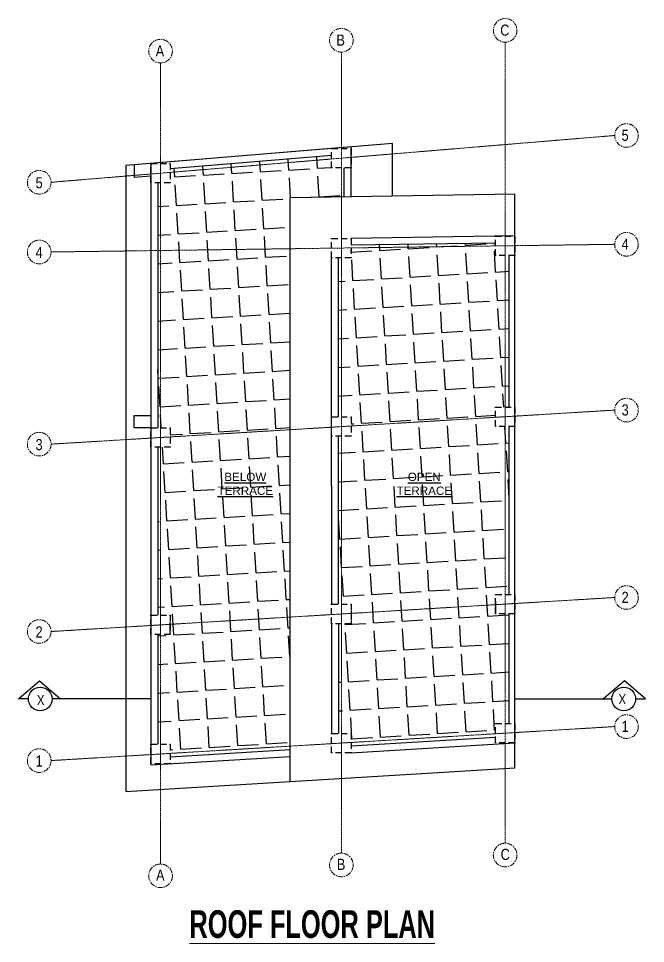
# Model space of a CAD drawing. Header units: inches. Extents: x -10117506 to -5032697, y -6529230 to -3253155.
# Drawn here: x -5058080 to -5057627, y -3254790 to -3254122 of the extents above; entities that cross this region are included whole.
import ezdxf

# ---------------------------------------------------------------- set-up
doc = ezdxf.new("R2010")
doc.units = ezdxf.units.IN
doc.header["$LTSCALE"] = 2
doc.header["$MEASUREMENT"] = 0
doc.linetypes.add('CENTER', pattern=[2, 1.25, -0.25, 0.25, -0.25])
doc.linetypes.add('HIDDEN', pattern=[0.375, 0.25, -0.125])
doc.layers.get('0').update_dxf_attribs({"linetype": 'CONTINUOUS'})
doc.layers.add('A-Hatch', color=7, linetype='CONTINUOUS')
for name, color, linetype, lineweight in [('Annotations-Bold.w', 177, 'CONTINUOUS', 13), ('TEXT', 181, 'CONTINUOUS', 25), ('Text-100.w', 254, 'CONTINUOUS', 9)]:
    doc.layers.add(name, color=color, linetype=linetype, lineweight=lineweight)
doc.styles.add('ARAIL', font='ARIALN.TTF')
doc.styles.add('Arial', font='arial.ttf', dxfattribs={"width": 0.8, "height": 12})
doc.styles.add('arial.', font='arial.ttf')
pattern_1 = [(3.45713447, (-9814.174, 1371.027), (-1.243724074, 20.587466465), [15, -5.625]), (93.45713447, (-9814.174, 1371.027), (-20.587466465, -1.243724074), [15, -5.625])]

msp = doc.modelspace()

# ---------------------------------------------------------------- hatches: boundary and pattern name
at = {"layer": 'A-Hatch', "ltscale": 0.5}
h = msp.add_hatch(dxfattribs=at)
h.set_pattern_fill('ANGLE', color=256, scale=75, angle=3.45713)
h.set_pattern_definition(pattern_1)
h.paths.add_polyline_path([(-5057979.18, -3254417.85), (-5057970.18, -3254417.85), (-5057970.18, -3254431.85), (-5057979.18, -3254431.85), (-5057979.18, -3254553.1), (-5057970.18, -3254553.1), (-5057970.18, -3254567.1), (-5057979.18, -3254567.1), (-5057979.18, -3254646.27), (-5057970.18, -3254646.27), (-5057970.18, -3254655.26), (-5057883.75, -3254650.06), (-5057883.75, -3254251.75), (-5057844.75, -3254251.15), (-5057844.75, -3254230.22), (-5057853.75, -3254230.22), (-5057853.75, -3254221.23), (-5057970.18, -3254230.91), (-5057970.18, -3254241.06), (-5057979.18, -3254241.06)])
h.paths.add_polyline_path([(-5057937.43, -3254469.07), (-5057894.38, -3254469.07), (-5057894.38, -3254446.61), (-5057937.43, -3254446.61)], flags=24)
h = msp.add_hatch(dxfattribs=at)
h.set_pattern_fill('ANGLE', color=256, scale=75, angle=3.45713)
h.set_pattern_definition(pattern_1)
h.paths.add_polyline_path([(-5057725.59, -3254293.46), (-5057735.59, -3254293.46), (-5057735.59, -3254284.46), (-5057839.75, -3254286.07), (-5057839.75, -3254295.07), (-5057848.75, -3254295.07), (-5057848.75, -3254409.97), (-5057839.75, -3254409.97), (-5057839.75, -3254423.97), (-5057848.75, -3254423.97), (-5057848.75, -3254545.22), (-5057839.75, -3254545.22), (-5057839.75, -3254559.22), (-5057848.75, -3254559.22), (-5057848.75, -3254638.42), (-5057839.75, -3254638.42), (-5057839.75, -3254647.45), (-5057735.59, -3254641.09), (-5057735.59, -3254631.25), (-5057725.59, -3254631.25), (-5057725.59, -3254552.08), (-5057735.59, -3254552.08), (-5057735.59, -3254543.06), (-5057735.59, -3254538.08), (-5057725.59, -3254538.08), (-5057725.59, -3254416.83), (-5057735.61, -3254416.83), (-5057735.61, -3254402.83), (-5057725.59, -3254402.83)])
h.paths.add_polyline_path([(-5057808.34, -3254469.07), (-5057765.29, -3254469.07), (-5057765.29, -3254446.61), (-5057808.34, -3254446.61)], flags=24)

# ---------------------------------------------------------------- linework, layer by layer
at = {"ltscale": 0.5}
for p, q in [((-5057809.75, -3254212.56), (-5058002.18, -3254228.55)), ((-5057809.75, -3254250.61), (-5057809.75, -3254212.56)), ((-5057839.75, -3254215.05), (-5057984.18, -3254227.06)), ((-5057839.75, -3254251.07), (-5057839.75, -3254215.05)), ((-5057984.18, -3254227.06), (-5057984.18, -3254661.11)), ((-5057853.75, -3254221.23), (-5057970.18, -3254230.91)), ((-5058002.18, -3254228.55), (-5058002.18, -3254680.23)), ((-5057996.18, -3254228.06), (-5057996.18, -3254237.09)), ((-5057844.75, -3254251.15), (-5057844.75, -3254230.22)), ((-5057984.18, -3254236.09), (-5057996.18, -3254237.09)), ((-5057979.18, -3254241.06), (-5057979.18, -3254417.85)), ((-5057721.59, -3254249.24), (-5057883.75, -3254251.75)), ((-5057883.75, -3254673.17), (-5057883.75, -3254251.75)), ((-5057721.59, -3254279.25), (-5057721.59, -3254249.24)), ((-5057721.59, -3254279.25), (-5057839.75, -3254281.07)), ((-5057730.59, -3254279.46), (-5057730.59, -3254279.25)), ((-5057721.59, -3254663.28), (-5057721.59, -3254279.25)), ((-5057735.59, -3254284.46), (-5057839.68, -3254286.07)), ((-5057725.59, -3254402.83), (-5057725.59, -3254293.46)), ((-5057721.45, -3254288.24), (-5057721.59, -3254288.25)), ((-5057853.75, -3254373.97), (-5057853.75, -3254295.07)), ((-5057848.75, -3254409.93), (-5057848.75, -3254295.07)), ((-5057853.75, -3254459.97), (-5057853.75, -3254373.97)), ((-5057996.18, -3254417.85), (-5057996.18, -3254408.85)), ((-5057996.18, -3254408.85), (-5057984.18, -3254408.85)), ((-5057984.18, -3254417.85), (-5057996.18, -3254417.85)), ((-5057725.59, -3254538.08), (-5057725.59, -3254416.83)), ((-5057848.75, -3254545.17), (-5057848.75, -3254423.97)), ((-5057979.18, -3254431.85), (-5057979.18, -3254553.1)), ((-5057853.75, -3254459.97), (-5057853.75, -3254545.22)), ((-5057735.59, -3254543.06), (-5057735.59, -3254552.08)), ((-5057725.59, -3254631.25), (-5057725.59, -3254552.08)), ((-5057970.18, -3254567.1), (-5057970.18, -3254558.08)), ((-5057853.75, -3254559.22), (-5057853.75, -3254638.42)), ((-5057848.75, -3254559.22), (-5057848.75, -3254638.42)), ((-5057979.18, -3254567.1), (-5057979.18, -3254646.27)), ((-5057839.75, -3254647.45), (-5057735.59, -3254641.09)), ((-5057839.75, -3254652.46), (-5057721.59, -3254645.25)), ((-5057970.18, -3254655.26), (-5057883.75, -3254650.06)), ((-5057984.18, -3254661.11), (-5057883.75, -3254655.09)), ((-5057883.75, -3254673.17), (-5057721.59, -3254663.28)), ((-5058002.18, -3254680.23), (-5057883.75, -3254673.17))]:
    msp.add_line(p, q, dxfattribs=at)
at = {"linetype": 'HIDDEN', "ltscale": 9}
msp.add_line((-5057839.75, -3254550.2), (-5057839.75, -3254559.22), dxfattribs=at)
for points in [[(-5057853.75, -3254216.22), (-5057839.75, -3254216.22), (-5057839.75, -3254230.22), (-5057853.75, -3254230.22)], [(-5057984.18, -3254227.06), (-5057970.18, -3254227.06), (-5057970.18, -3254241.06), (-5057984.18, -3254241.06)], [(-5057735.59, -3254279.46), (-5057721.59, -3254279.46), (-5057721.59, -3254293.46), (-5057735.59, -3254293.46)], [(-5057853.75, -3254281.07), (-5057839.75, -3254281.07), (-5057839.75, -3254295.07), (-5057853.75, -3254295.07)], [(-5057735.61, -3254402.83), (-5057721.61, -3254402.83), (-5057721.61, -3254416.83), (-5057735.61, -3254416.83)], [(-5057853.75, -3254409.97), (-5057839.75, -3254409.97), (-5057839.75, -3254423.97), (-5057853.75, -3254423.97)], [(-5057984.18, -3254417.85), (-5057970.18, -3254417.85), (-5057970.18, -3254431.85), (-5057984.18, -3254431.85)], [(-5057735.59, -3254538.08), (-5057721.59, -3254538.08), (-5057721.59, -3254552.08), (-5057735.59, -3254552.08)], [(-5057853.75, -3254545.22), (-5057839.75, -3254545.22), (-5057839.75, -3254559.22), (-5057853.75, -3254559.22)], [(-5057984.18, -3254553.1), (-5057970.18, -3254553.1), (-5057970.18, -3254567.1), (-5057984.18, -3254567.1)], [(-5057735.59, -3254631.25), (-5057721.59, -3254631.25), (-5057721.59, -3254645.25), (-5057735.59, -3254645.25)], [(-5057853.75, -3254638.42), (-5057839.75, -3254638.42), (-5057839.75, -3254652.42), (-5057853.75, -3254652.42)], [(-5057984.18, -3254646.27), (-5057970.18, -3254646.27), (-5057970.18, -3254660.27), (-5057984.18, -3254660.27)]]:
    msp.add_lwpolyline(points, close=True, dxfattribs=at)
at = {"layer": 'Annotations-Bold.w', "linetype": 'CENTER', "ltscale": 0.3}
for p, q in [((-5057728.59, -3254717.67), (-5057728.59, -3254139.46)), ((-5057846.75, -3254724.84), (-5057846.75, -3254146.63)), ((-5057977.18, -3254732.69), (-5057977.18, -3254154.48)), ((-5058056.18, -3254240.62), (-5057649.59, -3254206.83)), ((-5058056.18, -3254290.93), (-5057649.59, -3254285.38)), ((-5058056.18, -3254429.62), (-5057649.59, -3254405.06)), ((-5058056.18, -3254564.87), (-5057649.59, -3254540.31)), ((-5058056.18, -3254658.04), (-5057649.59, -3254633.48))]:
    msp.add_line(p, q, dxfattribs=at)
at = {"layer": 'Annotations-Bold.w', "linetype": 'CENTER', "ltscale": 1.5}
for centre in [(-5057728.59, -3254130.93), (-5057846.75, -3254138.1), (-5057977.18, -3254145.94), (-5057641.06, -3254206.83), (-5058064.71, -3254240.62), (-5057641.06, -3254285.38), (-5058064.71, -3254290.93), (-5057641.06, -3254405.06), (-5058064.71, -3254429.62), (-5057641.06, -3254540.31), (-5058064.71, -3254564.87), (-5057641.06, -3254633.48), (-5058064.71, -3254658.04), (-5057728.59, -3254726.21), (-5057846.75, -3254733.38), (-5057977.18, -3254741.22)]:
    msp.add_circle(centre, 8.53, dxfattribs=at)
at = {"layer": 'TEXT'}
for points in [[(-5058072.51, -3254613.57), (-5058079.65, -3254613.57), (-5058064.51, -3254600.48), (-5058049.37, -3254613.57)], [(-5057634.5, -3254613.57), (-5057627.35, -3254613.57), (-5057642.5, -3254600.48), (-5057657.64, -3254613.57)], [(-5057984.18, -3254613.57), (-5058055.45, -3254613.57)], [(-5057721.59, -3254613.57), (-5057651.56, -3254613.57)]]:
    msp.add_lwpolyline(points, dxfattribs=at)
for centre in [(-5058063.98, -3254613.57), (-5057643.03, -3254613.57)]:
    msp.add_circle(centre, 8.53, dxfattribs=at)

# ---------------------------------------------------------------- texts
at = {"layer": 'Annotations-Bold.w', "linetype": 'CENTER', "ltscale": 1.5, "char_height": 8, "attachment_point": 1, "style": 'ARAIL'}
for s, insert in [('C', (-5057732.13, -3254126.79)), ('B', (-5057850.29, -3254133.96)), ('A', (-5057980.71, -3254141.81)), ('5', (-5057644.59, -3254202.69)), ('5', (-5058067.36, -3254236.95)), ('4', (-5058067.36, -3254287.26)), ('4', (-5057644.59, -3254281.25)), ('3', (-5057644.59, -3254400.92)), ('3', (-5058067.36, -3254425.95)), ('2', (-5057644.59, -3254536.17)), ('2', (-5058067.36, -3254561.2)), ('1', (-5057644.59, -3254629.34)), ('1', (-5058067.36, -3254654.36)), ('C', (-5057731.83, -3254721.75)), ('B', (-5057849.99, -3254728.92)), ('A', (-5057980.41, -3254736.76))]:
    msp.add_mtext_dynamic_manual_height_columns(s, width=6.5393, gutter_width=100, heights=[0], dxfattribs=dict(at, insert=insert))
at = {"layer": 'TEXT', "lineweight": -2, "char_height": 6, "width": 127.5059, "attachment_point": 5, "style": 'arial.'}
for s, insert in [('{\\LBELOW \\PTERRACE}', (-5057916.03, -3254458.29)), ('{\\LOPEN \\PTERRACE}', (-5057786.94, -3254458.29))]:
    msp.add_mtext(s, dxfattribs=dict(at, insert=insert))
at = {"layer": 'TEXT', "char_height": 7.2, "style": 'ARAIL'}
for insert, attachment_point in [((-5058060.89, -3254610.73), 3), ((-5057646.86, -3254610.07), 1)]:
    msp.add_mtext_dynamic_manual_height_columns('X', width=125.4648, gutter_width=90, heights=[0], dxfattribs=dict(at, insert=insert, attachment_point=attachment_point))
at = {"layer": 'Text-100.w', "insert": (-5057867.78, -3254766.06), "char_height": 20, "width": 213.0041, "attachment_point": 2, "style": 'Arial'}
msp.add_mtext('\\A1;{\\fArial Narrow|b1|i0|c0|p34;\\LROOF FLOOR PLAN}', dxfattribs=at)

doc.saveas('drawing.dxf')
